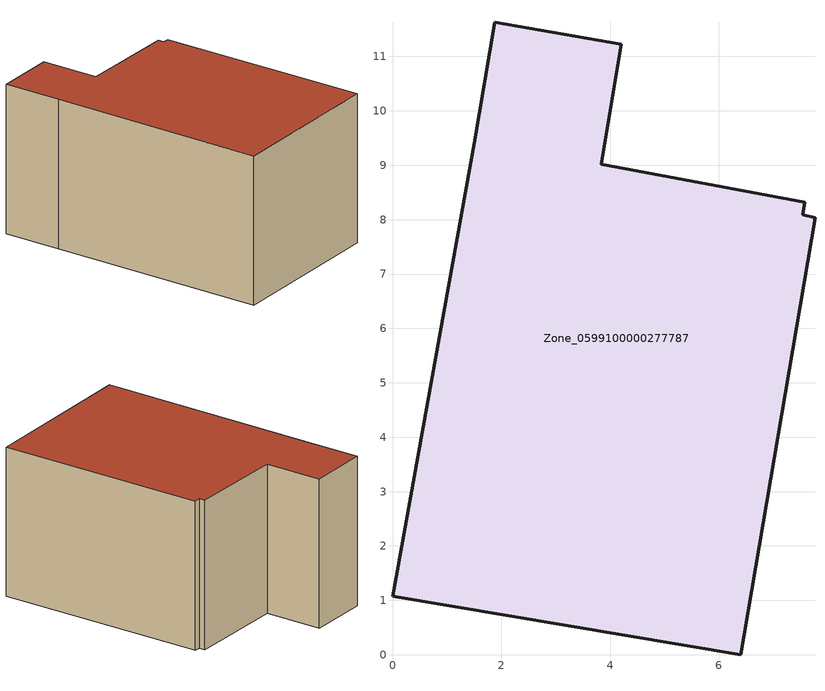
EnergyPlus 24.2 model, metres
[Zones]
Zone_0599100000277787
 floor ground (C_G): 0,1.08 1.5,9.41 1.88,11.63 4.21,11.23 3.84,9.02 7.58,8.32 7.54,8.09 7.77,8.04 6.4,0 z0
 wall outside (C_F): 4.21,11.23 1.88,11.63 1.5,9.41 0,1.08 6.4,0 7.77,8.04 7.54,8.09 7.58,8.32 3.84,9.02 4.21,11.23 z0:5.81
 roof outside (C_R): 7.77,8.04 7.54,8.09 7.58,8.32 3.84,9.02 4.21,11.23 1.88,11.63 1.5,9.41 0,1.08 6.4,0 z5.81
[BUILDING]
Pand.0599100000277787: North Axis=0; Terrain=City; Loads Convergence Tolerance Value=0.04; Temperature Convergence Tolerance Value=0.4; Solar Distribution=FullExterior; Maximum Number of Warmup Days=25; Minimum Number of Warmup Days=1
[Site:Location]
Rotterdam.The.Hague.AP_ZH_NLD Design_Conditions: Latitude=51.96; Longitude=4.45; Time Zone=1; Elevation=-4.5
[SITE:GROUNDTEMPERATURE:BUILDINGSURFACE]
18, 18, 18, 18, 18, 18, 18, 18, 18, 18, 18, 18
[MATERIAL] Thermal Absorptance=0.9; Solar Absorptance=0.7; Visible Absorptance=0.7
Name | Roughness | Thickness | Conductivity | Density | Specific Heat
G.TC.1946-1964 | MediumSmooth | 0.15 | 1 | 540 | 1210
F.TC.1946-1964 | Rough | 0.3 | 0.857143 | 1920 | 840
R.TC.1946-1964 | MediumRough | 0.2 | 0.235294 | 1500 | 1000
[CONSTRUCTION]
C_G: G.TC.1946-1964
C_F: F.TC.1946-1964
C_R: R.TC.1946-1964
[ZONE]
Zone_0599100000277787: Type=1; Multiplier=1; Ceiling Height=Autocalculate; Volume=Autocalculate; Floor Area=autocalculate; Part of Total Floor Area=Yes
[ZONEINFILTRATION:DESIGNFLOWRATE]
Infil_Zone_0599100000277787: Zone or ZoneList or Space or SpaceList=Zone_0599100000277787; Schedule=AlwaysOn; Design Flow Rate Calculation Method=Flow/Area; Flow Rate per Floor Area=0.003; Constant Term Coefficient=1; Temperature Term Coefficient=0; Velocity Term Coefficient=0; Velocity Squared Term Coefficient=0
[HVACTEMPLATE:ZONE:IDEALLOADSAIRSYSTEM]
Zone_0599100000277787: Maximum Heating Supply Air Temperature=50; Minimum Cooling Supply Air Temperature=13; Maximum Heating Supply Air Humidity Ratio=0.0156; Minimum Cooling Supply Air Humidity Ratio=0.0077; Heating Limit=NoLimit; Cooling Limit=NoLimit; Dehumidification Control Type=ConstantSensibleHeatRatio; Cooling Sensible Heat Ratio=0.7; Dehumidification Setpoint=60; Humidification Control Type=None; Humidification Setpoint=30; Outdoor Air Method=None; Outdoor Air Flow Rate per Person=0.00944; Outdoor Air Flow Rate per Zone Floor Area=0; Outdoor Air Flow Rate per Zone=0; Demand Controlled Ventilation Type=None; Outdoor Air Economizer Type=NoEconomizer; Heat Recovery Type=None; Sensible Heat Recovery Effectiveness=0.7; Latent Heat Recovery Effectiveness=0.65
[ZONECONTROL:THERMOSTAT]
ThermostatControl_Zone_0599100000277787: Zone or ZoneList=Zone_0599100000277787; Control Type Schedule=DualSetpointControlType; Control 1=Thermostat_Zone_0599100000277787; Temperature Difference Between Cutout And Setpoint=0
[THERMOSTATSETPOINT:DUALSETPOINT]
Thermostat_Zone_0599100000277787: Heating Setpoint Temperature Schedule=HeatingSetpoint_Zone_0599100000277787; Cooling Setpoint Temperature Schedule=CoolingSetpoint_Zone_0599100000277787
[SCHEDULE:COMPACT]
HeatingSetpoint_Zone_0599100000277787: Through: 12/31, For: AllDays, Until: 24:00, 21
CoolingSetpoint_Zone_0599100000277787: Through: 12/31, For: AllDays, Until: 24:00, 24
DualSetpointControlType: Through: 12/31, For: AllDays, Until: 24:00, 4
AlwaysOn: Through: 12/31, For: AllDays, Until: 24:00, 1
